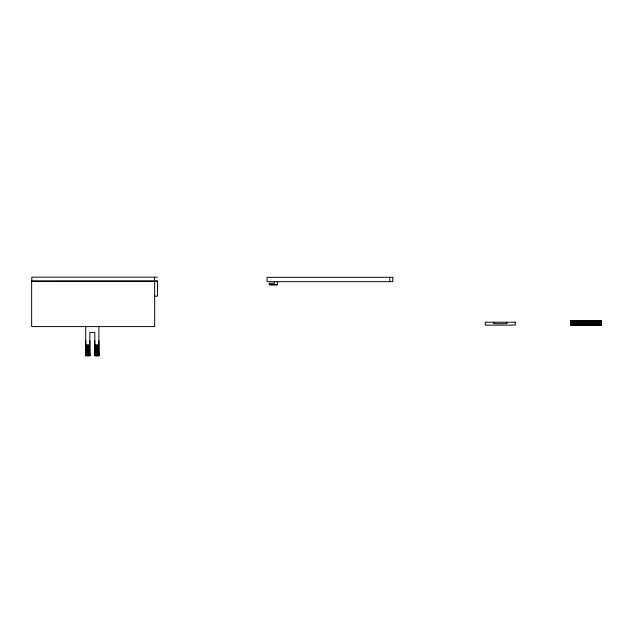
<?xml version="1.0" encoding="UTF-8"?>
<svg xmlns="http://www.w3.org/2000/svg" width="633" height="633" viewBox="0 0 633 633"><rect width="100%" height="100%" fill="white"/><g stroke="black" fill="none" stroke-linecap="round" stroke-linejoin="round"><path stroke-width="0.95" d="M85.74 326.145L85.74 344.874L89.831 344.874L89.831 332.444L94.808 332.444L94.808 344.874L98.898 344.874L98.898 326.145M157.506 277.159L31.792 277.159L31.792 281.543L157.506 281.543M154.658 280.799L154.658 326.588L31.65 326.588L31.65 280.815L157.506 280.799L157.506 296.173L154.658 296.173M274.382 281.677L274.382 283.291L269.262 283.291L269.262 284.755L277.301 284.755L277.301 281.677M570.926 320.741L601.35 320.741L601.35 325.133L570.926 325.133M85.74 345.412L89.831 345.412M94.808 345.412L98.898 345.412M85.74 345.95L89.831 345.95M94.808 345.95L98.898 345.95M85.74 346.48L89.831 346.48M94.808 346.48L98.898 346.48M85.74 347.011L89.831 347.011M94.808 347.011L98.898 347.011M85.74 347.541L89.831 347.541M94.808 347.541L98.898 347.541M85.74 348.055L89.831 348.055M94.808 348.055L98.898 348.055M85.74 348.569L89.831 348.569M94.808 348.569L98.898 348.569M85.74 349.076L89.831 349.076M94.808 349.076L98.898 349.076M85.74 349.566L89.831 349.566M94.808 349.566L98.898 349.566M85.74 350.041L89.831 350.041M94.808 350.041L98.898 350.041M85.74 350.516L89.831 350.516M94.808 350.516L98.898 350.516M85.74 350.967L89.831 350.967M94.808 350.967L98.898 350.967M85.74 351.41L89.831 351.41M94.808 351.41L98.898 351.41M85.74 351.837L89.831 351.837M94.808 351.837L98.898 351.837M85.74 352.241L89.831 352.241M94.808 352.241L98.898 352.241M85.74 352.628L89.831 352.628M94.808 352.628L98.898 352.628M85.74 353L89.831 353M94.808 353L98.898 353M85.74 353.356L89.831 353.356M94.808 353.356L98.898 353.356M85.74 353.689L89.831 353.689M94.808 353.689L98.898 353.689M85.74 353.997L89.831 353.997M94.808 353.997L98.898 353.997M85.74 354.282L89.831 354.282M94.808 354.282L98.898 354.282M85.74 354.551L89.831 354.551M94.808 354.551L98.898 354.551M85.74 354.789L89.831 354.789M94.808 354.789L98.898 354.789M85.74 355.01L89.831 355.01M94.808 355.01L98.898 355.01M85.74 355.2L89.831 355.2M94.808 355.2L98.898 355.2M85.74 355.374L89.831 355.374M94.808 355.374L98.898 355.374M85.74 355.517L89.831 355.517M94.808 355.517L98.898 355.517M85.74 355.635L89.831 355.635M94.808 355.635L98.898 355.635M85.74 355.722L89.831 355.833L89.831 340.87M98.898 355.793L94.808 355.833L94.808 340.87M269.262 284.755L277.301 284.763M601.231 320.741L601.231 325.133M601.081 320.741L601.081 325.133M600.875 320.741L600.875 325.133M600.606 320.741L600.606 325.133M600.282 320.741L600.282 325.133M599.902 320.741L599.902 325.133M599.467 320.741L599.467 325.133M598.984 320.741L598.984 325.133M598.446 320.741L598.446 325.133M597.861 320.741L597.861 325.133M597.228 320.741L597.228 325.133M596.555 320.741L596.555 325.133M595.835 320.741L595.835 325.133M595.075 320.741L595.075 325.133M594.292 320.741L594.292 325.133M593.469 320.741L593.469 325.133M592.615 320.741L592.615 325.133M591.736 320.741L591.736 325.133M590.842 320.741L590.842 325.133M589.924 320.741L589.924 325.133M588.991 320.741L588.991 325.133M588.041 320.741L588.041 325.133M587.092 320.741L587.092 325.133M586.134 320.741L586.134 325.133M585.185 320.741L585.185 325.133M584.227 320.741L584.227 325.133M583.286 320.741L583.286 325.133M582.352 320.741L582.352 325.133M581.434 320.741L581.434 325.133M580.54 320.741L580.54 325.133M579.662 320.741L579.662 325.133M578.807 320.741L578.807 325.133M577.984 320.741L577.984 325.133M577.193 320.741L577.193 325.133M576.441 320.741L576.441 325.133M575.721 320.741L575.721 325.133M575.049 320.741L575.049 325.133M574.416 320.741L574.416 325.133M573.83 320.741L573.83 325.133M573.292 320.741L573.292 325.133M572.81 320.741L572.81 325.133M572.374 320.741L572.374 325.133M571.995 320.741L571.995 325.133M571.67 320.741L571.67 325.133M571.401 320.741L571.401 325.133M571.195 320.741L571.195 325.133M571.045 320.741L571.045 325.133M570.958 320.741L570.958 325.133M506.875 322.205L506.875 323.669L493.716 323.669L493.716 322.205M389.778 277.294L389.778 281.677M154.507 277.159L154.507 281.543M98.898 340.87L98.898 355.833M85.74 340.87L85.74 355.833M392.776 277.294L267.063 277.294L267.063 281.677L392.776 281.677L392.776 277.294M515.286 322.205L485.305 322.205L485.305 325.133L515.286 325.133L515.286 322.205"/></g></svg>
